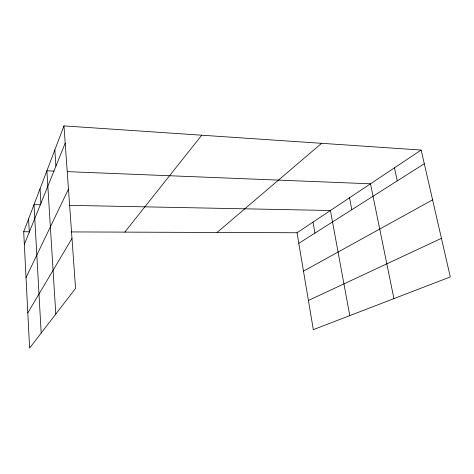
<?xml version="1.0" encoding="UTF-8"?>
<svg xmlns="http://www.w3.org/2000/svg" width="474" height="474" viewBox="0 0 474 474"><rect width="100%" height="100%" fill="white"/><g stroke="black" fill="none" stroke-linecap="round" stroke-linejoin="round"><path stroke-width="0.71" d="M63.966 125.894L75.55 288.393L29.601 348.106L23.7 231.75L63.966 125.894L421.155 150.051L450.3 276.923L313.32 329.649L297.026 232.758L421.155 150.051M24.34 244.353L65.193 143.16M26.029 277.604L68.469 189.09M27.812 312.864L71.989 238.428M124.798 232.118L201.723 135.208M217.098 232.461L321.603 143.314M298.804 243.328L424.295 163.72M303.479 271.128L432.596 199.862M308.414 300.469L441.436 238.333M23.7 231.75L29.548 231.768M71.236 231.922L297.026 232.758M40.568 204.78L34.01 204.649L41.173 333.068M69.737 205.355L330.414 210.509L349.782 315.613M54.16 171.114L46.873 170.824L55.802 314.061M67.278 171.641L370.49 183.805L393.924 298.626M394.445 167.843L397.259 180.872M349.498 197.794L351.803 209.709M312.994 222.116L314.926 233.101M54.836 149.897L55.914 166.149M40.065 188.723L40.924 203.287M28.582 218.911L29.287 232.106"/></g></svg>
